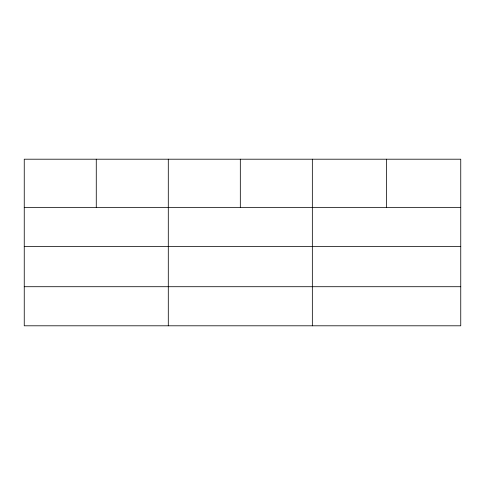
<?xml version="1.0" encoding="UTF-8"?>
<svg xmlns="http://www.w3.org/2000/svg" width="485" height="485" viewBox="0 0 485 485"><rect width="100%" height="100%" fill="white"/><g stroke="black" fill="none" stroke-linecap="round" stroke-linejoin="round"><path stroke-width="0.73" d="M460.75 246.447L460.75 159.201L24.25 159.201L24.25 325.799L460.75 325.799L460.75 246.447L24.25 246.447M24.25 207.362L460.75 207.362M24.25 286.714L460.75 286.714M386.545 159.201L386.545 207.362M312.34 159.201L312.34 325.799M240.317 159.201L240.317 207.362M168.295 159.201L168.295 325.799M96.272 159.201L96.272 207.362"/></g></svg>
